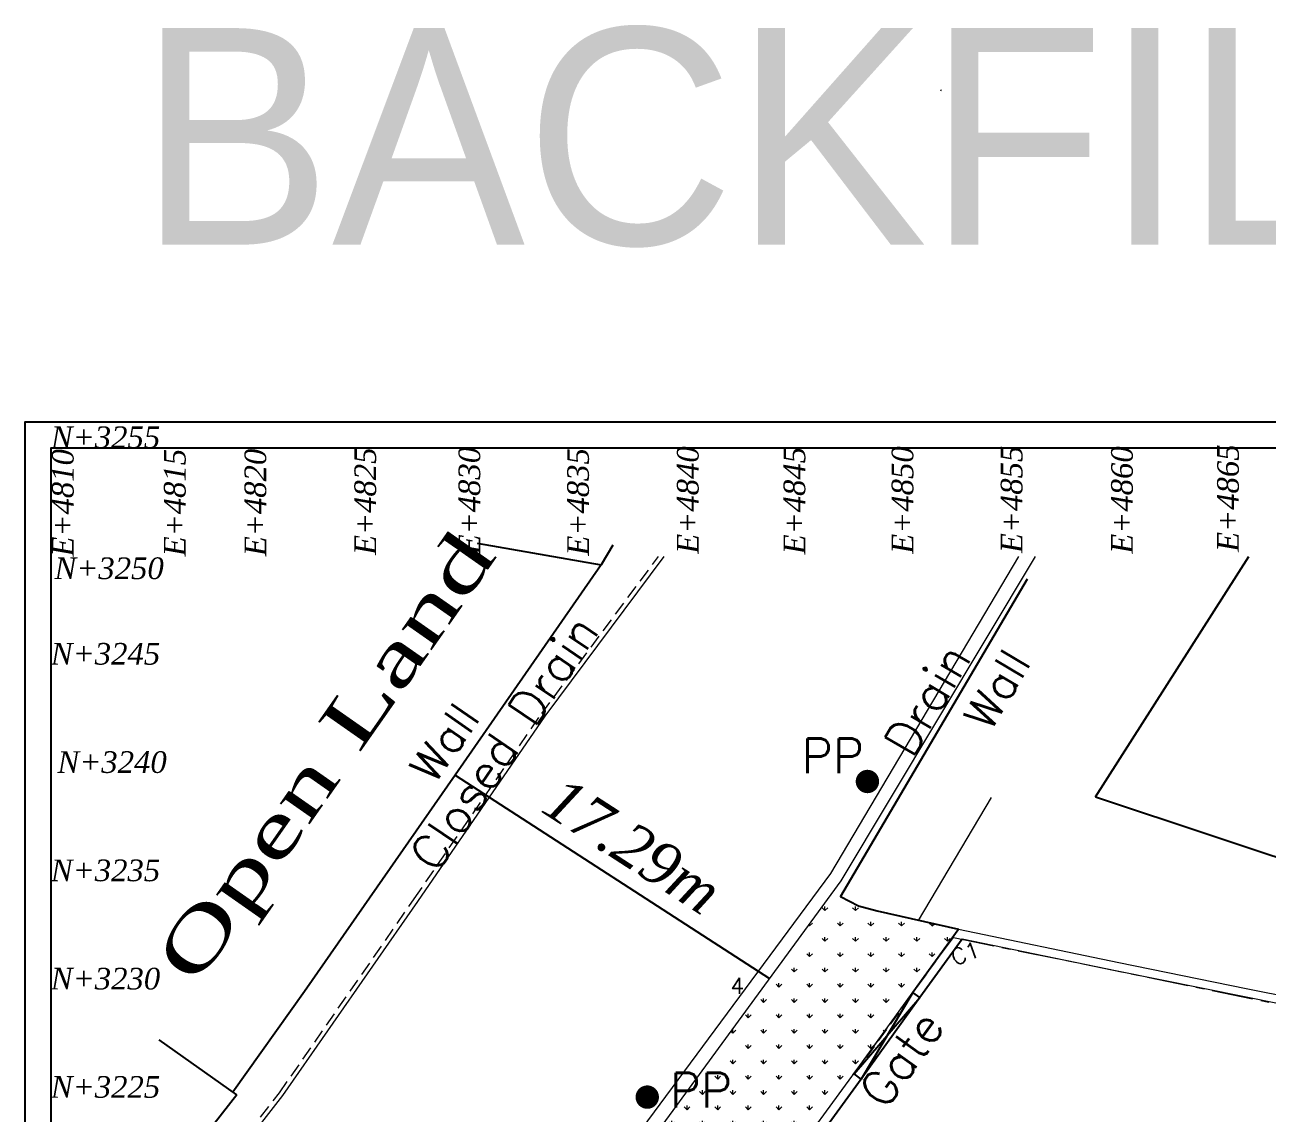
# Model space of a CAD drawing. Extents: x 1878645 to 3043969, y -1160829 to -603973.
# Drawn here: x 2144850 to 2202198, y -1080340 to -1030085 of the extents above; entities that cross this region are included whole.
import ezdxf
from ezdxf.enums import TextEntityAlignment as Align

# ---------------------------------------------------------------- set-up
doc = ezdxf.new("R2010")
doc.units = 0
doc.header["$LTSCALE"] = 100
doc.header["$PDMODE"] = 66
doc.linetypes.add('Center', pattern=[50.8, 31.75, -6.35, 6.35, -6.35])
doc.linetypes.add('Hidden', pattern=[9.525, 6.35, -3.175])
doc.layers.get('Defpoints').update_dxf_attribs({"lineweight": 0})
doc.layers.add('A-SITE-BDRY', color=6, linetype='Center', lineweight=70)
for name, color, linetype in [('BOUNDARY', 7, 'Continuous'), ('BUILDING', 151, 'Continuous'), ('BY MEASUREMENTS', 7, 'Continuous'), ('DRAIN', 5, 'Continuous'), ('GATE', 7, 'Continuous'), ('LATLONG', 7, 'Continuous'), ('PL', 42, 'Continuous'), ('ROAD', 7, 'Continuous'), ('SL', 42, 'Continuous'), ('TEMPLE', 6, 'Continuous'), ('TEXT1', 7, 'Continuous'), ('TITLE', 7, 'Continuous'), ('TRAV_POINT', 4, 'Continuous'), ('WALL', 137, 'Continuous')]:
    doc.layers.add(name, color=color, linetype=linetype)
doc.styles.add('RC', font='simplex.shx', dxfattribs={"height": 4})
doc.styles.add('rs', font='romans.shx')
doc.styles.add('STY', font='stylu.ttf')
doc.styles.add('TR', font='times.ttf', dxfattribs={"height": 2.4})
doc.styles.add('TR1', font='timesi.ttf')
doc.dimstyles.new('B-DIM', dxfattribs={"dimtxt": 2, "dimasz": 1.6, "dimexe": 0.18, "dimexo": 0.0625, "dimgap": 0.69, "dimtad": 1, "dimdsep": 46, "dimtxsty": 'TR1', "dimcen": 0.09, "dimclrd": 8, "dimclre": 9, "dimadec": 0, "dimazin": 2, "dimtfac": 1, "dimtofl": 0, "dimtmove": 0, "dimatfit": 3, "dimfxl": 1, "dimtolj": 1, "dimtzin": 0, "dimarcsym": 0})

# ---------------------------------------------------------------- blocks, each defined once
blk = doc.blocks.new('PP')
at = {"layer": 'TITLE', "color": 42, "const_width": 0.54}
blk.add_lwpolyline([(-0.27, 0, 1), (0.27, 0, 1)], format="xyb", close=True, dxfattribs=at)
at = {"layer": 'TITLE', "color": 42, "style": 'rs', "flags": 8}
blk.add_attdef('PP', (1.038, -0.475), '', height=1.6, dxfattribs=at)
blk = doc.blocks.new('*D2638')
at = {"layer": 'BY MEASUREMENTS', "color": 9, "lineweight": -2}
for p, q in [((2164712, -1064728), (2164712, -1064727)), ((2179231, -1074125), (2179231, -1074125))]:
    blk.add_line(p, q, dxfattribs=at)
at = {"layer": 'BY MEASUREMENTS', "color": 8, "lineweight": -2}
blk.add_line((2164713, -1064728), (2179229, -1074124), dxfattribs=at)
at = {"layer": 'BY MEASUREMENTS', "color": 8}
for points in [[(2164713, -1064728), (2164713, -1064729), (2164712, -1064728)], [(2179229, -1074124), (2179229, -1074124), (2179231, -1074125)]]:
    blk.add_solid(points, dxfattribs=at)
at = {"layer": 'Defpoints', "color": 0}
for p in [(2164712, -1064728), (2179231, -1074125), (2179231, -1074125)]:
    blk.add_point(p, dxfattribs=at)
at = {"layer": 'BY MEASUREMENTS', "color": 0, "lineweight": 5, "insert": (2171972, -1069425), "char_height": 2, "attachment_point": 5, "rotation": 327.08749, "style": 'TR1'}
blk.add_mtext('\\A1;17294.58m', dxfattribs=at)

msp = doc.modelspace()

# ---------------------------------------------------------------- hatches: boundary and pattern name
at = {"layer": 'DRAIN', "lineweight": 5}
h = msp.add_hatch(dxfattribs=at)
h.set_pattern_fill('GRASS', color=8, scale=1000)
h.set_pattern_definition([(90, (-2664021.3, -4304587.6), (-707.10678, 707.10678), [187.5, -1226.71356]), (45, (-2664021.3, -4304587.6), (-707.10678, 707.10678), [187.5, -812.5]), (135, (-2664021.3, -4304587.6), (-707.10678, -707.10678), [187.5, -812.5])])
h.paths.add_polyline_path([(2170088.72938, -1096337.61387), (2173954.72938, -1091127.61387), (2178761.72938, -1084474.61387), (2183188.72938, -1078422.61387), (2187951.72938, -1071840.61387), (2184190.72938, -1070999.61387), (2183338.89266, -1070766.30218), (2182497.72938, -1070342.61387), (2182132.90426, -1070158.8539), (2170789.77132, -1085658.63083), (2164388.2345, -1094617.5856), (2156982.27391, -1105346.05241), (2152391.19507, -1110602.55445), (2154189.35855, -1111108.65382), (2154297.72938, -1110723.61387), (2158675.23223, -1111955.67726), (2164923.72938, -1103368.61387)])
h.paths.add_polyline_path([(2164041.7996, -1098274.9612), (2167508.46627, -1098274.9612), (2167508.46627, -1095874.9612), (2164041.7996, -1095874.9612)], flags=24)
h.paths.add_polyline_path([(2174524.7996, -1080473.9612), (2177991.46627, -1080473.9612), (2177991.46627, -1078073.9612), (2174524.7996, -1078073.9612)], flags=25)
h.paths.add_polyline_path([(2158796.94635, -1104341.68643), (2162602.93131, -1097873.61641), (2160534.46222, -1096656.47401), (2156728.47726, -1103124.54403)], flags=24)
h.paths.add_polyline_path([(2167986.67388, -1100320.33559), (2179476.4653, -1084896.70956), (2176572.8272, -1082733.65166), (2165083.03578, -1098157.27769)], flags=25)
h.paths.add_polyline_path([(2161874.42348, -1104241.09312), (2164436.20455, -1103308.68106), (2164179.68945, -1102603.9116), (2161617.90837, -1103536.32365)], flags=24)
h.paths.add_polyline_path([(2156773.02586, -1110336.58279), (2159334.80694, -1109404.17073), (2159078.29183, -1108699.40126), (2156516.51076, -1109631.81332)], flags=24)
h.paths.add_polyline_path([(2173708.35401, -1080687.2357), (2176247.76145, -1079762.96698), (2175991.24634, -1079058.19752), (2173451.8389, -1079982.46624)], flags=25)
h.paths.add_polyline_path([(2169402.55256, -1086663.59934), (2171964.33363, -1085731.18728), (2171707.81852, -1085026.41782), (2169146.03745, -1085958.82988)], flags=24)
h.paths.add_polyline_path([(2163740.14122, -1094501.39795), (2166301.92229, -1093568.98589), (2166045.40719, -1092864.21643), (2163483.62611, -1093796.62849)], flags=25)
h.paths.add_polyline_path([(2157352.25759, -1106779.95751), (2159332.32418, -1106059.27221), (2159075.80907, -1105354.50274), (2157095.74248, -1106075.18804)], flags=24)
h.paths.add_polyline_path([(2153708.07406, -1108210.21084), (2156269.85513, -1107277.79878), (2156013.34002, -1106573.02932), (2153451.55895, -1107505.44138)], flags=25)
h.paths.add_polyline_path([(2180869.90657, -1073547.08922), (2183431.68764, -1072614.67717), (2183175.17254, -1071909.9077), (2180613.39146, -1072842.31976)], flags=24)
h.paths.add_polyline_path([(2179427.14837, -1075614.2292), (2181854.68764, -1074730.67717), (2181598.17254, -1074025.9077), (2179170.63326, -1074909.45974)], flags=24)
h.paths.add_polyline_path([(2174315.51982, -1082365.65814), (2176877.30089, -1081433.24608), (2176620.78578, -1080728.47661), (2174059.00471, -1081660.88867)], flags=24)
h.paths.add_polyline_path([(2172787.51982, -1084798.65814), (2175349.30089, -1083866.24608), (2175092.78578, -1083161.47661), (2172531.00471, -1084093.88867)], flags=24)
h.paths.add_polyline_path([(2170280.51982, -1088326.65814), (2172842.30089, -1087394.24608), (2172585.78578, -1086689.47661), (2170024.00471, -1087621.88867)], flags=24)
h.paths.add_polyline_path([(2165976.89345, -1095426.5148), (2168516.30089, -1094502.24608), (2168259.78578, -1093797.47661), (2165720.37834, -1094721.74534)], flags=24)
h.paths.add_polyline_path([(2164306.66744, -1099329.65814), (2166868.44851, -1098397.24608), (2166611.9334, -1097692.47661), (2164050.15233, -1098624.88867)], flags=24)
h.paths.add_polyline_path([(2166973.14011, -1097196.7914), (2169087.44851, -1096427.24608), (2168830.9334, -1095722.47661), (2166716.62501, -1096492.02194)], flags=24)
h.paths.add_polyline_path([(2170753.66744, -1091391.65814), (2173315.44851, -1090459.24608), (2173058.9334, -1089754.47661), (2170497.15233, -1090686.88867)], flags=24)
h.paths.add_polyline_path([(2174069.04107, -1086589.5148), (2176608.44851, -1085665.24608), (2176351.9334, -1084960.47661), (2173812.52596, -1085884.74534)], flags=24)
h.paths.add_polyline_path([(2178743.2938, -1080341.80147), (2181327.44851, -1079401.24608), (2181070.9334, -1078696.47661), (2178486.7787, -1079637.03201)], flags=24)
h.paths.add_polyline_path([(2169687.90924, -1095120.79812), (2172115.44851, -1094237.24608), (2171858.9334, -1093532.47661), (2169431.39413, -1094416.02865)], flags=24)

# ---------------------------------------------------------------- linework, layer by layer
at = {"layer": 'A-SITE-BDRY', "lineweight": 5, "ltscale": 0.6}
msp.add_lwpolyline([(2179929.83573, -1082877.73596), (2187716.4846, -1072224.99856), (2250380.98759, -1085077.68697), (2247109.10368, -1096656.41699)], dxfattribs=at)
at = {"layer": 'BOUNDARY', "lineweight": 15}
for p, q in [((2183188.72938, -1078422.61387), (2187951.72938, -1071840.61387)), ((2187951.72938, -1071840.61387), (2195355.2913, -1073388.60634)), ((2195355.2913, -1073388.60634), (2201233.06315, -1074581.56002)), ((2201233.06315, -1074581.56002), (2207406.96091, -1075826.74108)), ((2179929.83456, -1082877.7373), (2183188.72938, -1078422.61387))]:
    msp.add_line(p, q, dxfattribs=at)
at = {"layer": 'BOUNDARY'}
msp.add_lwpolyline([(2187928.72938, -1071872.61387), (2185844.72938, -1074770.61387)], dxfattribs=at)
at = {"layer": 'BOUNDARY', "linetype": 'Hidden'}
msp.add_lwpolyline([(2183126.72938, -1078529.61387), (2185844.72938, -1074770.61387)], dxfattribs=at)
at = {"layer": 'BUILDING'}
msp.add_lwpolyline([(2194281.72938, -1065738.61387), (2232563.72938, -1078454.61387)], dxfattribs=at)
at = {"layer": 'DRAIN', "linetype": 'Hidden', "lineweight": 5}
for points in [[(2187135.7978, -1033129.59569), (2187169.84257, -1033072.36453)], [(2151049.72938, -1086542.02057), (2156601.55688, -1079406.06998), (2162825.20656, -1070446.8929), (2168713.01463, -1061886.26403), (2174105.8349, -1054628.61387)]]:
    msp.add_lwpolyline(points, dxfattribs=at)
at = {"layer": 'DRAIN', "lineweight": 5}
for points in [[(2182533.65855, -1069611.24486), (2191497.77547, -1054628.61387)], [(2151049.72938, -1112138.44991), (2156982.27391, -1105346.05241), (2164388.2345, -1094617.5856), (2170789.77132, -1085658.63083), (2182529.72938, -1069616.61387), (2182529.72938, -1069616.61387)]]:
    msp.add_lwpolyline(points, dxfattribs=at)
at = {"layer": 'GATE'}
msp.add_lwpolyline([(2183126.72938, -1078529.61387), (2186169.1758, -1075004.56854), (2185844.72938, -1074770.61387), (2183450.87141, -1078763.98951), (2183126.72938, -1078529.61387)], dxfattribs=at)
at = {"layer": 'ROAD', "lineweight": 5}
for points in [[(2151049.72938, -1086867.72489), (2156762.72938, -1079524.61387), (2162989.72938, -1070560.61387), (2168875.72938, -1062002.61387), (2174355.00376, -1054628.61387)], [(2182059.72938, -1069267.61387), (2190735.32924, -1054628.61387)], [(2151049.72938, -1111099.12122), (2156441.72938, -1104925.61387), (2163828.72938, -1094224.61387), (2170236.72938, -1085256.61387), (2182059.72938, -1069267.61387), (2182059.72938, -1069267.61387)]]:
    msp.add_lwpolyline(points, dxfattribs=at)
at = {"layer": 'SL'}
msp.add_lwpolyline([(2194281.72938, -1065738.61387), (2201359.44603, -1054628.61387)], dxfattribs=at)
at = {"layer": 'TEMPLE'}
msp.add_lwpolyline([(2257249.72938, -1048428.61387), (2144849.72938, -1048428.61387), (2144849.72938, -1160828.61387), (2257249.72938, -1160828.61387)], close=True, dxfattribs=at)
msp.add_lwpolyline([(2256049.72938, -1049628.61387), (2146049.72938, -1049628.61387), (2146049.72938, -1159628.61387), (2256049.72938, -1159628.61387), (2256049.72938, -1049628.61387)], dxfattribs=at)
at = {"layer": 'TITLE', "color": 42, "const_width": 540}
for points in [[(2183475.72938, -1065024.61387, 1), (2184015.72938, -1065024.61387, 1)], [(2173311.72938, -1079598.61387, 1), (2173851.72938, -1079598.61387, 1)]]:
    msp.add_lwpolyline(points, format="xyb", close=True, dxfattribs=at)
at = {"layer": 'WALL'}
for points in [[(2165722.71391, -1054019.41561), (2171453.52477, -1055016.99171), (2164711.72938, -1064727.61387), (2157755.72938, -1074724.61387), (2154457.51942, -1079372.40868)], [(2171993.17329, -1054110.16639), (2171453.52477, -1055016.99171)], [(2191122.72938, -1055675.61387), (2182497.72938, -1070342.61387), (2183338.89266, -1070766.30218), (2184190.72938, -1070999.61387), (2187951.72938, -1071840.61387)], [(2188112.22395, -1072302.57548), (2186169.1758, -1075004.56854), (2183450.87141, -1078763.98951), (2180384.6799, -1082997.25414), (2178464.67303, -1085652.64689), (2176820.97111, -1087877.59702), (2171628.96632, -1094969.60357), (2164969.95098, -1103982.62432), (2162582.45176, -1107242.94047), (2159052.61147, -1112058.45876)], [(2154629.72938, -1079494.61387), (2151049.72938, -1076954.14207)], [(2154629.72938, -1079494.61387), (2150612.30153, -1084628.61387)]]:
    msp.add_lwpolyline(points, dxfattribs=at)
at = {"layer": 'WALL', "lineweight": 5}
for points in [[(2189462.28725, -1065769.59301), (2186094.29359, -1071441.52803)], [(2195274.39883, -1073780.34158), (2188112.22395, -1072302.57548)], [(2250419.03968, -1084937.72486), (2250419.03968, -1084937.72486), (2247794.72938, -1084397.61387), (2242741.72938, -1083332.61387), (2237777.72938, -1082366.61387), (2232310.72938, -1081322.61387), (2225071.72938, -1079818.61387), (2220453.72938, -1078909.61387), (2216226.72938, -1078084.61387), (2211350.72938, -1077053.61387), (2207326.72938, -1076218.61387), (2201153.72938, -1074973.61387), (2195275.72938, -1073780.61387)]]:
    msp.add_lwpolyline(points, dxfattribs=at)

# ---------------------------------------------------------------- block references
at = {"layer": 'PL'}
ref = msp.add_blockref('PP', (2183745.72938, -1065024.61387), dxfattribs=dict(at, xscale=1000, yscale=1000, zscale=1000))
ref.add_attrib('PP', 'PP', (2180708.22027, -1064633.64192), dxfattribs={"layer": 'TITLE', "color": 42, "height": 1600, "style": 'rs', "flags": 8})
at = {"layer": 'PL', "xscale": 1000, "yscale": 1000, "zscale": 1000}
msp.add_blockref('PP', (2173581.72938, -1079598.61387), dxfattribs=at).add_auto_attribs({'PP': 'PP'})

# ---------------------------------------------------------------- texts
at = {"layer": 'BY MEASUREMENTS', "color": 7, "lineweight": 5, "insert": (2172898.81771, -1067992.90363), "char_height": 2000, "attachment_point": 5, "rotation": 327.0874874084, "style": 'TR1'}
msp.add_mtext('\\A1;17.29m', dxfattribs=at)
at = {"layer": 'DRAIN', "color": 7, "lineweight": 5, "style": 'RC'}
for s, rotation, p in [('Closed Drain', 56.051559806, (2163846.82635, -1069314.43041)), ('Drain', 59.5263091197, (2185810.45476, -1064020.70743))]:
    msp.add_text(s, height=1600, rotation=rotation, dxfattribs=at).set_placement(p)
at = {"layer": 'GATE', "color": 7, "style": 'RC'}
msp.add_text('Gate', height=1600, rotation=54.1306384444, dxfattribs=at).set_placement((2184560.34066, -1080237.17792))
at = {"layer": 'LATLONG', "style": 'TR1'}
for s, p in [('N+3255', (2146049.72938, -1049628.61387)), ('N+3250', (2146216.09443, -1055678.69259)), ('N+3245', (2146049.72938, -1059628.61387)), ('N+3240', (2146353.07769, -1064628.61387)), ('N+3235', (2146049.72938, -1069628.61387)), ('N+3230', (2146049.72938, -1074628.61387)), ('N+3225', (2146049.72938, -1079628.61387))]:
    msp.add_text(s, height=1000, dxfattribs=at).set_placement(p)
for s, p in [('E+4810', (2147100.93245, -1054638.68432)), ('E+4815', (2152270.98312, -1054628.61387)), ('E+4820', (2155990.57702, -1054621.5751)), ('E+4825', (2161062.31485, -1054565.50065)), ('E+4830', (2165870.60712, -1054536.91573)), ('E+4835', (2170886.61607, -1054594.97234)), ('E+4840', (2175952.46608, -1054509.1654)), ('E+4845', (2180875.36538, -1054537.80249)), ('E+4850', (2185864.12608, -1054509.00891)), ('E+4855', (2190901.35856, -1054480.42399)), ('E+4860', (2195995.8261, -1054509.00891)), ('E+4865', (2200890.10787, -1054423.25414))]:
    msp.add_text(s, height=1000, rotation=90, dxfattribs=at).set_placement(p)
at = {"layer": 'TEXT1', "color": 7, "style": 'TR', "width": 1.5}
msp.add_text('Open Land', height=2400, rotation=55.0004876802, dxfattribs=at).set_placement((2152728.26584, -1074529.39146))
at = {"layer": 'TITLE', "lineweight": 25, "ltscale": 0.03, "style": 'STY'}
msp.add_text('BACKFILLING', height=10000, dxfattribs=at).set_placement((2150104.13313, -1040234.37543))
at = {"layer": 'TITLE', "color": 42, "style": 'rs'}
for p in [(2180708.22027, -1064633.64192), (2174620.03769, -1080073.9612)]:
    msp.add_text('PP', height=1600, dxfattribs=at).set_placement(p)
at = {"layer": 'TRAV_POINT', "color": 4, "style": 'rs'}
msp.add_text('C1', height=750, rotation=20, dxfattribs=at).set_placement((2187647.1699, -1073187.38932), align=Align.MIDDLE_LEFT)
at = {"layer": 'TRAV_POINT', "style": 'rs'}
msp.add_text('4', height=750, dxfattribs=at).set_placement((2177422.72938, -1074459.61387), align=Align.MIDDLE_LEFT)
at = {"layer": 'WALL', "color": 7, "lineweight": 5, "style": 'RC'}
msp.add_text('Wall', height=1500, rotation=59.4021324994, dxfattribs=at).set_placement((2189408.97578, -1062785.09753))
at = {"layer": 'WALL', "color": 7, "style": 'RC'}
msp.add_text('Wall', height=1500, rotation=55.1694660457, dxfattribs=at).set_placement((2163754.15307, -1065205.99364))

# ---------------------------------------------------------------- dimensions: what is measured, and where the dimension line sits
at = {"layer": 'BY MEASUREMENTS', "color": 7, "lineweight": 5}
dim = msp.add_aligned_dim(p1=(2164711.72938, -1064727.61387), p2=(2179230.55265, -1074124.76021), distance=0, dimstyle='B-DIM', override={"dimpost": 'm'}, dxfattribs=at)
dim.commit()
dim.dimension.update_dxf_attribs({"geometry": '*D2638', "text_midpoint": (2171972.06869, -1069424.75375)})

doc.saveas('drawing.dxf')
